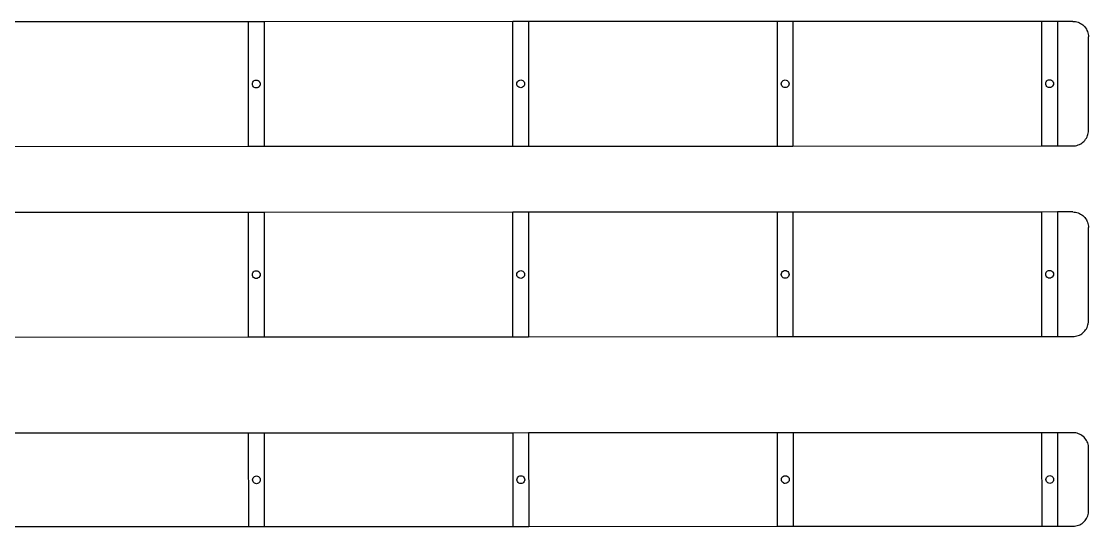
# Model space of a CAD drawing. Extents: x -73 to 73, y -45 to 45.
# Drawn here: x 38.25 to 72.56, y -30.47 to -14.24 of the extents above; entities that cross this region are included whole.
import ezdxf

# ---------------------------------------------------------------- set-up
doc = ezdxf.new("R2010")
doc.units = 0
doc.header["$MEASUREMENT"] = 0
doc.layers.get('0').update_dxf_attribs({"linetype": 'CONTINUOUS'})

msp = doc.modelspace()

# ---------------------------------------------------------------- linework, layer by layer
for p, q in [((45.553, -14.256), (37.553, -14.26)), ((46.053, -14.256), (45.553, -14.256)), ((45.555, -18.256), (45.553, -14.256)), ((54.053, -14.253), (46.053, -14.256)), ((46.053, -14.256), (46.055, -18.256)), ((54.553, -14.252), (54.053, -14.253)), ((54.055, -18.253), (54.053, -14.253)), ((62.553, -14.249), (54.553, -14.252)), ((54.553, -14.252), (54.555, -18.252)), ((63.053, -14.248), (62.553, -14.249)), ((62.555, -18.249), (62.553, -14.249)), ((71.053, -14.245), (63.053, -14.248)), ((63.053, -14.248), (63.055, -18.248)), ((71.055, -18.245), (71.053, -14.245)), ((71.553, -14.245), (71.053, -14.245)), ((72.052, -14.244), (71.553, -14.245)), ((71.553, -14.245), (71.555, -18.245)), ((72.052, -14.244), (72.096, -14.246)), ((72.096, -14.246), (72.139, -14.252)), ((72.139, -14.252), (72.182, -14.261)), ((72.182, -14.261), (72.223, -14.274)), ((72.223, -14.274), (72.264, -14.291)), ((72.264, -14.291), (72.302, -14.311)), ((72.302, -14.311), (72.339, -14.335)), ((72.339, -14.335), (72.374, -14.361)), ((72.374, -14.361), (72.406, -14.391)), ((72.406, -14.391), (72.435, -14.423)), ((72.435, -14.423), (72.462, -14.457)), ((72.462, -14.457), (72.485, -14.494)), ((72.485, -14.494), (72.505, -14.533)), ((72.505, -14.533), (72.522, -14.573)), ((72.522, -14.573), (72.535, -14.615)), ((72.535, -14.615), (72.545, -14.657)), ((72.545, -14.657), (72.55, -14.701)), ((72.55, -14.701), (72.552, -14.744)), ((72.554, -17.744), (72.552, -14.744)), ((62.771, -16.128), (62.804, -16.124)), ((62.804, -16.124), (62.836, -16.128)), ((71.271, -16.124), (71.304, -16.12)), ((71.304, -16.12), (71.336, -16.124)), ((45.679, -16.256), (45.683, -16.224)), ((45.683, -16.289), (45.679, -16.256)), ((45.683, -16.224), (45.696, -16.194)), ((45.696, -16.319), (45.683, -16.289)), ((45.696, -16.194), (45.715, -16.168)), ((45.716, -16.345), (45.696, -16.319)), ((45.715, -16.168), (45.741, -16.148)), ((45.741, -16.365), (45.716, -16.345)), ((45.741, -16.148), (45.771, -16.136)), ((45.772, -16.377), (45.741, -16.365)), ((45.771, -16.136), (45.804, -16.131)), ((45.804, -16.381), (45.772, -16.377)), ((45.804, -16.131), (45.836, -16.135)), ((45.836, -16.377), (45.804, -16.381)), ((45.836, -16.135), (45.866, -16.148)), ((45.866, -16.364), (45.836, -16.377)), ((45.866, -16.148), (45.892, -16.168)), ((45.892, -16.345), (45.866, -16.364)), ((45.892, -16.168), (45.912, -16.194)), ((45.912, -16.319), (45.892, -16.345)), ((45.912, -16.194), (45.925, -16.224)), ((45.925, -16.289), (45.912, -16.319)), ((45.925, -16.224), (45.929, -16.256)), ((45.929, -16.256), (45.925, -16.289)), ((54.179, -16.252), (54.183, -16.219)), ((54.183, -16.284), (54.179, -16.252)), ((54.183, -16.219), (54.196, -16.189)), ((54.195, -16.314), (54.183, -16.284)), ((54.215, -16.34), (54.195, -16.314)), ((54.196, -16.189), (54.216, -16.164)), ((54.241, -16.36), (54.215, -16.34)), ((54.216, -16.164), (54.242, -16.144)), ((54.271, -16.373), (54.241, -16.36)), ((54.242, -16.144), (54.272, -16.131)), ((54.303, -16.377), (54.271, -16.373)), ((54.272, -16.131), (54.305, -16.127)), ((54.336, -16.373), (54.303, -16.377)), ((54.305, -16.127), (54.337, -16.132)), ((54.366, -16.361), (54.336, -16.373)), ((54.337, -16.132), (54.367, -16.144)), ((54.392, -16.341), (54.366, -16.361)), ((54.367, -16.144), (54.393, -16.164)), ((54.412, -16.315), (54.392, -16.341)), ((54.393, -16.164), (54.412, -16.19)), ((54.412, -16.19), (54.425, -16.221)), ((54.424, -16.285), (54.412, -16.315)), ((54.429, -16.253), (54.424, -16.285)), ((54.425, -16.221), (54.429, -16.253)), ((62.679, -16.249), (62.683, -16.216)), ((62.683, -16.281), (62.679, -16.249)), ((62.683, -16.216), (62.696, -16.186)), ((62.696, -16.311), (62.683, -16.281)), ((62.696, -16.186), (62.715, -16.16)), ((62.716, -16.337), (62.696, -16.311)), ((62.715, -16.16), (62.741, -16.14)), ((62.741, -16.357), (62.716, -16.337)), ((62.741, -16.14), (62.771, -16.128)), ((62.772, -16.369), (62.741, -16.357)), ((62.804, -16.374), (62.772, -16.369)), ((62.836, -16.369), (62.804, -16.374)), ((62.836, -16.128), (62.866, -16.14)), ((62.866, -16.357), (62.836, -16.369)), ((62.866, -16.14), (62.892, -16.16)), ((62.892, -16.337), (62.866, -16.357)), ((62.892, -16.16), (62.912, -16.186)), ((62.912, -16.311), (62.892, -16.337)), ((62.912, -16.186), (62.925, -16.216)), ((62.925, -16.281), (62.912, -16.311)), ((62.925, -16.216), (62.929, -16.249)), ((62.929, -16.249), (62.925, -16.281)), ((71.179, -16.245), (71.183, -16.212)), ((71.183, -16.277), (71.179, -16.245)), ((71.183, -16.212), (71.196, -16.182)), ((71.196, -16.307), (71.183, -16.277)), ((71.196, -16.182), (71.215, -16.156)), ((71.216, -16.333), (71.196, -16.307)), ((71.215, -16.156), (71.241, -16.137)), ((71.241, -16.353), (71.216, -16.333)), ((71.241, -16.137), (71.271, -16.124)), ((71.272, -16.365), (71.241, -16.353)), ((71.304, -16.37), (71.272, -16.365)), ((71.336, -16.365), (71.304, -16.37)), ((71.336, -16.124), (71.366, -16.136)), ((71.366, -16.353), (71.336, -16.365)), ((71.366, -16.136), (71.392, -16.156)), ((71.392, -16.333), (71.366, -16.353)), ((71.392, -16.156), (71.412, -16.182)), ((71.412, -16.307), (71.392, -16.333)), ((71.412, -16.182), (71.425, -16.212)), ((71.425, -16.277), (71.412, -16.307)), ((71.425, -16.212), (71.429, -16.245)), ((71.429, -16.245), (71.425, -16.277)), ((72.537, -17.874), (72.546, -17.831)), ((72.546, -17.831), (72.552, -17.788)), ((72.552, -17.788), (72.554, -17.744)), ((72.265, -18.197), (72.304, -18.177)), ((72.304, -18.177), (72.341, -18.154)), ((72.341, -18.154), (72.375, -18.127)), ((72.375, -18.127), (72.407, -18.098)), ((72.407, -18.098), (72.437, -18.066)), ((72.437, -18.066), (72.463, -18.031)), ((72.463, -18.031), (72.487, -17.994)), ((72.487, -17.994), (72.507, -17.955)), ((72.507, -17.955), (72.524, -17.915)), ((72.524, -17.915), (72.537, -17.874)), ((37.555, -18.26), (45.555, -18.256)), ((45.555, -18.256), (46.055, -18.256)), ((46.055, -18.256), (54.055, -18.253)), ((54.055, -18.253), (54.555, -18.252)), ((54.555, -18.252), (62.555, -18.249)), ((62.555, -18.249), (63.055, -18.248)), ((63.055, -18.248), (71.055, -18.245)), ((71.055, -18.245), (71.555, -18.245)), ((71.555, -18.245), (72.054, -18.244)), ((72.054, -18.244), (72.098, -18.242)), ((72.098, -18.242), (72.141, -18.237)), ((72.141, -18.237), (72.183, -18.227)), ((72.183, -18.227), (72.225, -18.214)), ((72.225, -18.214), (72.265, -18.197)), ((45.553, -20.379), (37.553, -20.383)), ((46.053, -20.379), (45.553, -20.379)), ((45.555, -24.379), (45.553, -20.379)), ((54.053, -20.375), (46.053, -20.379)), ((46.053, -20.379), (46.055, -24.379)), ((54.055, -24.375), (54.053, -20.375)), ((54.553, -20.375), (54.053, -20.375)), ((62.553, -20.371), (54.553, -20.375)), ((54.553, -20.375), (54.555, -24.375)), ((62.555, -24.371), (62.553, -20.371)), ((63.053, -20.371), (62.553, -20.371)), ((71.053, -20.368), (63.053, -20.371)), ((63.053, -20.371), (63.055, -24.371)), ((71.553, -20.367), (71.053, -20.368)), ((71.055, -24.368), (71.053, -20.368)), ((72.052, -20.367), (71.553, -20.367)), ((71.553, -20.367), (71.555, -24.367)), ((72.052, -20.367), (72.096, -20.369)), ((72.096, -20.369), (72.139, -20.375)), ((72.139, -20.375), (72.182, -20.384)), ((72.182, -20.384), (72.223, -20.397)), ((72.223, -20.397), (72.264, -20.414)), ((72.264, -20.414), (72.302, -20.434)), ((72.302, -20.434), (72.339, -20.457)), ((72.339, -20.457), (72.374, -20.484)), ((72.374, -20.484), (72.406, -20.513)), ((72.406, -20.513), (72.435, -20.546)), ((72.435, -20.546), (72.462, -20.58)), ((72.462, -20.58), (72.485, -20.617)), ((72.485, -20.617), (72.505, -20.656)), ((72.505, -20.656), (72.522, -20.696)), ((72.522, -20.696), (72.535, -20.738)), ((72.535, -20.738), (72.545, -20.78)), ((72.545, -20.78), (72.55, -20.823)), ((72.55, -20.823), (72.552, -20.867)), ((72.554, -23.867), (72.552, -20.867)), ((45.696, -22.317), (45.715, -22.291)), ((45.715, -22.291), (45.741, -22.271)), ((45.741, -22.271), (45.771, -22.258)), ((45.771, -22.258), (45.804, -22.254)), ((45.804, -22.254), (45.836, -22.258)), ((45.836, -22.258), (45.866, -22.271)), ((45.866, -22.271), (45.892, -22.291)), ((45.892, -22.291), (45.912, -22.316)), ((54.196, -22.312), (54.216, -22.286)), ((54.216, -22.286), (54.242, -22.267)), ((54.242, -22.267), (54.272, -22.254)), ((54.272, -22.254), (54.305, -22.25)), ((54.305, -22.25), (54.337, -22.255)), ((54.337, -22.255), (54.367, -22.267)), ((54.367, -22.267), (54.393, -22.287)), ((54.393, -22.287), (54.412, -22.313)), ((62.696, -22.309), (62.715, -22.283)), ((62.715, -22.283), (62.741, -22.263)), ((62.741, -22.263), (62.771, -22.251)), ((62.771, -22.251), (62.804, -22.246)), ((62.804, -22.246), (62.836, -22.251)), ((62.836, -22.251), (62.866, -22.263)), ((62.866, -22.263), (62.892, -22.283)), ((62.892, -22.283), (62.912, -22.309)), ((71.196, -22.305), (71.215, -22.279)), ((71.215, -22.279), (71.241, -22.259)), ((71.241, -22.259), (71.271, -22.247)), ((71.271, -22.247), (71.304, -22.243)), ((71.304, -22.243), (71.336, -22.247)), ((71.336, -22.247), (71.366, -22.259)), ((71.366, -22.259), (71.392, -22.279)), ((71.392, -22.279), (71.412, -22.305)), ((45.679, -22.379), (45.683, -22.347)), ((45.683, -22.411), (45.679, -22.379)), ((45.683, -22.347), (45.696, -22.317)), ((45.696, -22.442), (45.683, -22.411)), ((45.716, -22.467), (45.696, -22.442)), ((45.741, -22.487), (45.716, -22.467)), ((45.772, -22.5), (45.741, -22.487)), ((45.804, -22.504), (45.772, -22.5)), ((45.836, -22.5), (45.804, -22.504)), ((45.866, -22.487), (45.836, -22.5)), ((45.892, -22.467), (45.866, -22.487)), ((45.912, -22.441), (45.892, -22.467)), ((45.912, -22.316), (45.925, -22.347)), ((45.925, -22.411), (45.912, -22.441)), ((45.925, -22.347), (45.929, -22.379)), ((45.929, -22.379), (45.925, -22.411)), ((54.179, -22.375), (54.183, -22.342)), ((54.183, -22.407), (54.179, -22.375)), ((54.183, -22.342), (54.196, -22.312)), ((54.195, -22.437), (54.183, -22.407)), ((54.215, -22.463), (54.195, -22.437)), ((54.241, -22.483), (54.215, -22.463)), ((54.271, -22.496), (54.241, -22.483)), ((54.303, -22.5), (54.271, -22.496)), ((54.336, -22.496), (54.303, -22.5)), ((54.366, -22.484), (54.336, -22.496)), ((54.392, -22.464), (54.366, -22.484)), ((54.412, -22.438), (54.392, -22.464)), ((54.412, -22.313), (54.425, -22.344)), ((54.424, -22.408), (54.412, -22.438)), ((54.429, -22.376), (54.424, -22.408)), ((54.425, -22.344), (54.429, -22.376)), ((62.679, -22.371), (62.683, -22.339)), ((62.683, -22.404), (62.679, -22.371)), ((62.683, -22.339), (62.696, -22.309)), ((62.696, -22.434), (62.683, -22.404)), ((62.716, -22.46), (62.696, -22.434)), ((62.741, -22.48), (62.716, -22.46)), ((62.772, -22.492), (62.741, -22.48)), ((62.804, -22.496), (62.772, -22.492)), ((62.836, -22.492), (62.804, -22.496)), ((62.866, -22.48), (62.836, -22.492)), ((62.892, -22.46), (62.866, -22.48)), ((62.912, -22.434), (62.892, -22.46)), ((62.912, -22.309), (62.925, -22.339)), ((62.925, -22.404), (62.912, -22.434)), ((62.925, -22.339), (62.929, -22.371)), ((62.929, -22.371), (62.925, -22.404)), ((71.179, -22.368), (71.183, -22.335)), ((71.183, -22.4), (71.179, -22.368)), ((71.183, -22.335), (71.196, -22.305)), ((71.196, -22.43), (71.183, -22.4)), ((71.216, -22.456), (71.196, -22.43)), ((71.241, -22.476), (71.216, -22.456)), ((71.272, -22.488), (71.241, -22.476)), ((71.304, -22.493), (71.272, -22.488)), ((71.336, -22.488), (71.304, -22.493)), ((71.366, -22.476), (71.336, -22.488)), ((71.392, -22.456), (71.366, -22.476)), ((71.412, -22.43), (71.392, -22.456)), ((71.412, -22.305), (71.425, -22.335)), ((71.425, -22.4), (71.412, -22.43)), ((71.425, -22.335), (71.429, -22.367)), ((71.429, -22.367), (71.425, -22.4)), ((72.524, -24.038), (72.537, -23.996)), ((72.537, -23.996), (72.546, -23.954)), ((72.546, -23.954), (72.552, -23.911)), ((72.552, -23.911), (72.554, -23.867)), ((72.141, -24.36), (72.183, -24.35)), ((72.183, -24.35), (72.225, -24.337)), ((72.225, -24.337), (72.265, -24.32)), ((72.265, -24.32), (72.304, -24.3)), ((72.304, -24.3), (72.341, -24.277)), ((72.341, -24.277), (72.375, -24.25)), ((72.375, -24.25), (72.407, -24.221)), ((72.407, -24.221), (72.437, -24.188)), ((72.437, -24.188), (72.463, -24.154)), ((72.463, -24.154), (72.487, -24.117)), ((72.487, -24.117), (72.507, -24.078)), ((72.507, -24.078), (72.524, -24.038)), ((37.555, -24.383), (45.555, -24.379)), ((45.555, -24.379), (46.055, -24.379)), ((46.055, -24.379), (54.055, -24.375)), ((54.055, -24.375), (54.555, -24.375)), ((54.555, -24.375), (62.555, -24.371)), ((62.555, -24.371), (63.055, -24.371)), ((63.055, -24.371), (71.055, -24.368)), ((71.055, -24.368), (71.555, -24.367)), ((71.555, -24.367), (72.054, -24.367)), ((72.054, -24.367), (72.098, -24.365)), ((72.098, -24.365), (72.141, -24.36)), ((45.559, -27.47), (37.559, -27.473)), ((46.059, -27.469), (45.559, -27.47)), ((45.56, -30.47), (45.559, -27.47)), ((54.059, -27.466), (46.059, -27.469)), ((46.059, -27.469), (46.06, -30.469)), ((54.559, -27.465), (54.059, -27.466)), ((54.06, -30.466), (54.059, -27.466)), ((62.559, -27.462), (54.559, -27.465)), ((54.559, -27.465), (54.56, -30.465)), ((62.56, -30.462), (62.559, -27.462)), ((63.059, -27.462), (62.559, -27.462)), ((71.059, -27.458), (63.059, -27.462)), ((63.059, -27.462), (63.06, -30.462)), ((71.06, -30.458), (71.059, -27.458)), ((71.559, -27.458), (71.059, -27.458)), ((72.058, -27.458), (71.559, -27.458)), ((71.559, -27.458), (71.56, -30.458)), ((72.102, -27.459), (72.058, -27.458)), ((72.145, -27.465), (72.102, -27.459)), ((72.188, -27.475), (72.145, -27.465)), ((72.229, -27.488), (72.188, -27.475)), ((72.269, -27.504), (72.229, -27.488)), ((72.308, -27.524), (72.269, -27.504)), ((72.345, -27.548), (72.308, -27.524)), ((72.38, -27.574), (72.345, -27.548)), ((72.412, -27.604), (72.38, -27.574)), ((72.441, -27.636), (72.412, -27.604)), ((72.468, -27.671), (72.441, -27.636)), ((72.491, -27.707), (72.468, -27.671)), ((72.511, -27.746), (72.491, -27.707)), ((72.528, -27.786), (72.511, -27.746)), ((72.541, -27.828), (72.528, -27.786)), ((72.551, -27.871), (72.541, -27.828)), ((72.556, -27.914), (72.551, -27.871)), ((72.558, -27.957), (72.556, -27.914)), ((72.559, -29.957), (72.558, -27.957)), ((45.684, -28.969), (45.689, -28.937)), ((45.689, -29.002), (45.684, -28.969)), ((45.689, -28.937), (45.701, -28.907)), ((45.701, -29.032), (45.689, -29.002)), ((45.701, -28.907), (45.721, -28.881)), ((45.721, -29.058), (45.701, -29.032)), ((45.721, -28.881), (45.747, -28.861)), ((45.747, -29.078), (45.721, -29.058)), ((45.747, -28.861), (45.777, -28.849)), ((45.777, -29.09), (45.747, -29.078)), ((45.777, -28.849), (45.809, -28.844)), ((45.809, -29.094), (45.777, -29.09)), ((45.809, -28.844), (45.842, -28.849)), ((45.842, -29.09), (45.809, -29.094)), ((45.842, -28.849), (45.872, -28.861)), ((45.872, -29.078), (45.842, -29.09)), ((45.872, -28.861), (45.898, -28.881)), ((45.898, -29.058), (45.872, -29.078)), ((45.898, -28.881), (45.918, -28.907)), ((45.918, -29.032), (45.898, -29.058)), ((45.918, -28.907), (45.93, -28.937)), ((45.93, -29.002), (45.918, -29.032)), ((45.93, -28.937), (45.934, -28.969)), ((45.934, -28.969), (45.93, -29.002)), ((54.184, -28.966), (54.189, -28.933)), ((54.189, -28.998), (54.184, -28.966)), ((54.189, -28.933), (54.201, -28.903)), ((54.201, -29.028), (54.189, -28.998)), ((54.201, -28.903), (54.221, -28.877)), ((54.221, -29.054), (54.201, -29.028)), ((54.221, -28.877), (54.247, -28.857)), ((54.247, -29.074), (54.221, -29.054)), ((54.247, -28.857), (54.277, -28.845)), ((54.277, -29.086), (54.247, -29.074)), ((54.277, -28.845), (54.309, -28.841)), ((54.309, -29.091), (54.277, -29.086)), ((54.309, -28.841), (54.342, -28.845)), ((54.342, -29.086), (54.309, -29.091)), ((54.342, -28.845), (54.372, -28.857)), ((54.372, -29.074), (54.342, -29.086)), ((54.372, -28.857), (54.398, -28.877)), ((54.398, -29.054), (54.372, -29.074)), ((54.398, -28.877), (54.418, -28.903)), ((54.418, -29.028), (54.398, -29.054)), ((54.418, -28.903), (54.43, -28.933)), ((54.43, -28.998), (54.418, -29.028)), ((54.43, -28.933), (54.434, -28.966)), ((54.434, -28.966), (54.43, -28.998)), ((62.684, -28.962), (62.689, -28.929)), ((62.689, -28.994), (62.684, -28.962)), ((62.689, -28.929), (62.701, -28.899)), ((62.701, -29.024), (62.689, -28.994)), ((62.701, -28.899), (62.721, -28.873)), ((62.721, -29.05), (62.701, -29.024)), ((62.721, -28.873), (62.747, -28.854)), ((62.747, -29.07), (62.721, -29.05)), ((62.747, -28.854), (62.777, -28.841)), ((62.777, -29.083), (62.747, -29.07)), ((62.777, -28.841), (62.809, -28.837)), ((62.809, -29.087), (62.777, -29.083)), ((62.809, -28.837), (62.842, -28.841)), ((62.842, -29.082), (62.809, -29.087)), ((62.842, -28.841), (62.872, -28.853)), ((62.872, -29.07), (62.842, -29.082)), ((62.872, -28.853), (62.898, -28.873)), ((62.898, -29.05), (62.872, -29.07)), ((62.898, -28.873), (62.918, -28.899)), ((62.918, -29.024), (62.898, -29.05)), ((62.918, -28.899), (62.93, -28.929)), ((62.93, -28.994), (62.918, -29.024)), ((62.93, -28.929), (62.934, -28.962)), ((62.934, -28.962), (62.93, -28.994)), ((71.184, -28.958), (71.189, -28.926)), ((71.189, -28.99), (71.184, -28.958)), ((71.189, -28.926), (71.201, -28.895)), ((71.201, -29.02), (71.189, -28.99)), ((71.201, -28.895), (71.221, -28.87)), ((71.221, -29.046), (71.201, -29.02)), ((71.221, -28.87), (71.247, -28.85)), ((71.247, -29.066), (71.221, -29.046)), ((71.247, -28.85), (71.277, -28.837)), ((71.277, -29.079), (71.247, -29.066)), ((71.277, -28.837), (71.309, -28.833)), ((71.309, -29.083), (71.277, -29.079)), ((71.309, -28.833), (71.342, -28.837)), ((71.342, -29.079), (71.309, -29.083)), ((71.342, -28.837), (71.372, -28.85)), ((71.372, -29.066), (71.342, -29.079)), ((71.372, -28.85), (71.398, -28.869)), ((71.398, -29.046), (71.372, -29.066)), ((71.398, -28.869), (71.418, -28.895)), ((71.418, -29.02), (71.398, -29.046)), ((71.418, -28.895), (71.43, -28.926)), ((71.43, -28.99), (71.418, -29.02)), ((71.43, -28.926), (71.434, -28.958)), ((71.434, -28.958), (71.43, -28.99)), ((72.492, -30.207), (72.513, -30.169)), ((72.513, -30.169), (72.529, -30.128)), ((72.529, -30.128), (72.542, -30.087)), ((72.542, -30.087), (72.552, -30.044)), ((72.552, -30.044), (72.557, -30.001)), ((72.557, -30.001), (72.559, -29.957)), ((37.56, -30.473), (45.56, -30.47)), ((45.56, -30.47), (46.06, -30.469)), ((46.06, -30.469), (54.06, -30.466)), ((54.06, -30.466), (54.56, -30.465)), ((54.56, -30.465), (62.56, -30.462)), ((62.56, -30.462), (63.06, -30.462)), ((63.06, -30.462), (71.06, -30.458)), ((71.06, -30.458), (71.56, -30.458)), ((71.56, -30.458), (72.06, -30.458)), ((72.06, -30.458), (72.103, -30.456)), ((72.103, -30.456), (72.146, -30.45)), ((72.146, -30.45), (72.189, -30.44)), ((72.189, -30.44), (72.23, -30.427)), ((72.23, -30.427), (72.271, -30.411)), ((72.271, -30.411), (72.309, -30.39)), ((72.309, -30.39), (72.346, -30.367)), ((72.346, -30.367), (72.381, -30.34)), ((72.381, -30.34), (72.413, -30.311)), ((72.413, -30.311), (72.442, -30.279)), ((72.442, -30.279), (72.469, -30.244)), ((72.469, -30.244), (72.492, -30.207))]:
    msp.add_line(p, q)

doc.saveas('drawing.dxf')
